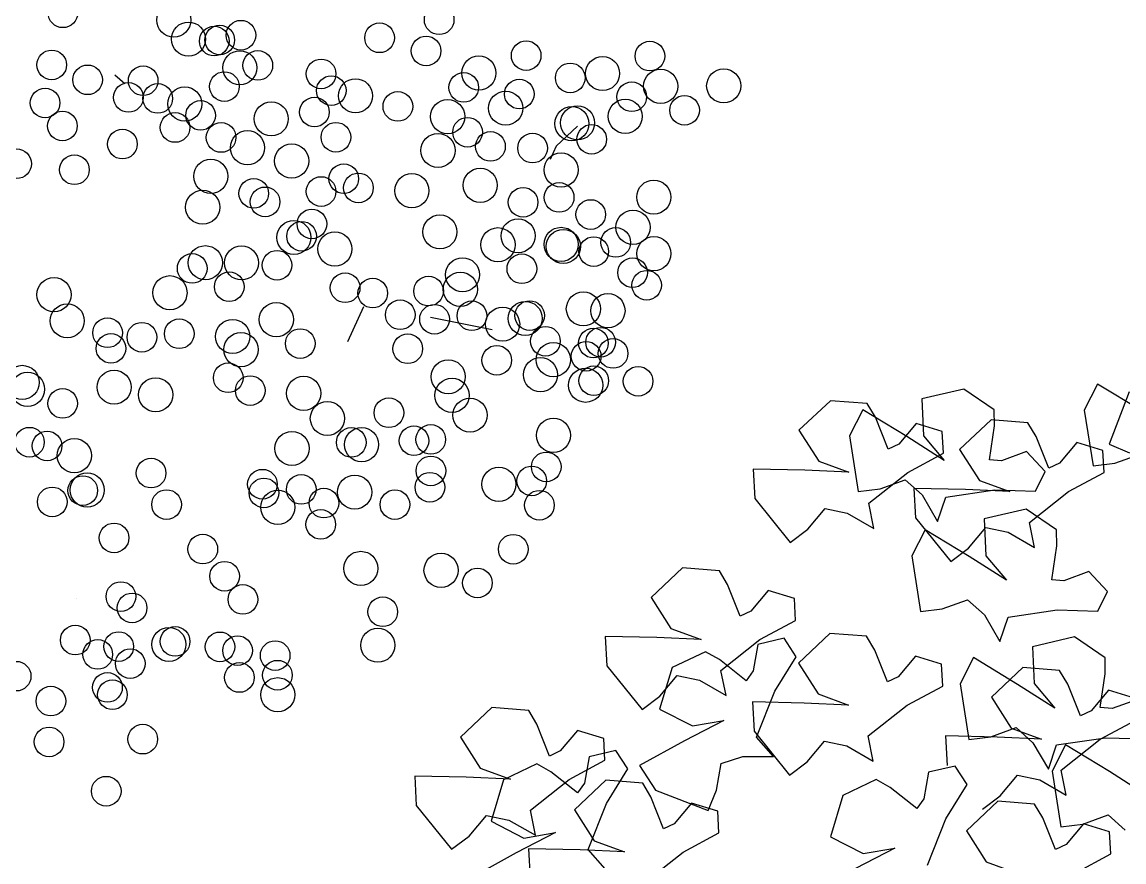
# Model space of a CAD drawing. Header units: millimetres. Extents: x 441061 to 442903, y 4515148 to 4515613.
# Drawn here: x 442388.6068 to 442388.8465, y 4515547.461 to 4515547.6437 of the extents above; entities that cross this region are included whole.
import ezdxf

# ---------------------------------------------------------------- set-up
doc = ezdxf.new("R2010")
doc.units = ezdxf.units.MM
doc.linetypes.add('CONTINUA', pattern=[0])
doc.layers.add('01_piscinas', color=254, linetype='Continuous')

# ---------------------------------------------------------------- blocks, each defined once
blk = doc.blocks.new('A$C21391103')
at = {"layer": '01_piscinas'}
for p, q in [((162.9243, 96.0004), (162.9417, 95.9855)), ((163.3298, 95.5366), (163.3575, 95.5976)), ((163.4738, 95.5787), (163.5811, 95.5575)), ((164.6346, 95.4626), (164.6114, 95.4171)), ((164.7114, 95.4161), (164.6346, 95.4626)), ((164.4017, 95.4539), (164.3285, 95.4367)), ((164.4547, 95.4175), (164.4017, 95.4539)), ((164.6897, 95.4493), (164.6546, 95.3578)), ((164.1696, 95.4337), (164.1147, 95.3822)), ((164.2336, 95.4287), (164.1696, 95.4337)), ((164.2478, 95.4048), (164.2336, 95.4287)), ((164.3285, 95.4367), (164.3316, 95.3728)), ((164.2257, 95.4178), (164.2025, 95.3723)), ((164.3024, 95.3713), (164.2257, 95.4178)), ((164.2698, 95.3496), (164.2478, 95.4048)), ((164.4492, 95.4003), (164.3944, 95.3488)), ((164.5133, 95.3953), (164.4492, 95.4003)), ((164.455, 95.3897), (164.4547, 95.4175)), ((164.6114, 95.4171), (164.6267, 95.3203)), ((164.1147, 95.3822), (164.1494, 95.3284)), ((164.3186, 95.3941), (164.2885, 95.3582)), ((164.3641, 95.3803), (164.3186, 95.3941)), ((164.4465, 95.3309), (164.455, 95.3897)), ((164.5275, 95.3714), (164.5133, 95.3953)), ((164.2025, 95.3723), (164.2178, 95.2755)), ((164.3673, 95.3299), (164.3024, 95.3713)), ((164.3316, 95.3728), (164.3673, 95.3299)), ((164.3661, 95.3421), (164.3641, 95.3803)), ((164.5495, 95.3162), (164.5275, 95.3714)), ((164.2885, 95.3582), (164.2698, 95.3496)), ((164.3944, 95.3488), (164.4291, 95.295)), ((164.511, 95.345), (164.467, 95.329)), ((164.5435, 95.3104), (164.511, 95.345)), ((164.5983, 95.3607), (164.5682, 95.3248)), ((164.6438, 95.3469), (164.5983, 95.3607)), ((164.6458, 95.3088), (164.6438, 95.3469)), ((164.6546, 95.3578), (164.6899, 95.3428)), ((164.1494, 95.3284), (164.2018, 95.3091)), ((164.304, 95.3087), (164.3661, 95.3421)), ((164.467, 95.329), (164.4465, 95.3309)), ((164.5682, 95.3248), (164.5495, 95.3162)), ((164.6267, 95.3203), (164.6648, 95.3249)), ((164.6648, 95.3249), (164.7088, 95.3409)), ((164.0351, 95.3144), (164.0378, 95.2634)), ((164.1249, 95.3126), (164.0351, 95.3144)), ((164.2018, 95.3091), (164.1249, 95.3126)), ((164.2364, 95.2553), (164.304, 95.3087)), ((164.5262, 95.2763), (164.5435, 95.3104)), ((164.5837, 95.2754), (164.6458, 95.3088)), ((164.2559, 95.2802), (164.2998, 95.2962)), ((164.2998, 95.2962), (164.3293, 95.2698)), ((164.4291, 95.295), (164.4815, 95.2757)), ((164.2178, 95.2755), (164.2559, 95.2802)), ((164.3148, 95.2811), (164.3175, 95.23)), ((164.4045, 95.2792), (164.3148, 95.2811)), ((164.3293, 95.2698), (164.3561, 95.2237)), ((164.3561, 95.2237), (164.3705, 95.266)), ((164.3705, 95.266), (164.4557, 95.2784)), ((164.4815, 95.2757), (164.4045, 95.2792)), ((164.4557, 95.2784), (164.5262, 95.2763)), ((164.5161, 95.2219), (164.5837, 95.2754)), ((164.0378, 95.2634), (164.0995, 95.1872)), ((164.2452, 95.2115), (164.2364, 95.2553)), ((164.1301, 95.2103), (164.1602, 95.2462)), ((164.1602, 95.2462), (164.1989, 95.238)), ((164.1989, 95.238), (164.2452, 95.2115)), ((164.3175, 95.23), (164.3791, 95.1539)), ((164.5102, 95.2452), (164.437, 95.2279)), ((164.437, 95.2279), (164.4401, 95.164)), ((164.5632, 95.2088), (164.5102, 95.2452)), ((164.0995, 95.1872), (164.1301, 95.2103)), ((164.3342, 95.2091), (164.311, 95.1636)), ((164.4109, 95.1626), (164.3342, 95.2091)), ((164.4098, 95.1769), (164.4399, 95.2128)), ((164.4399, 95.2128), (164.4786, 95.2047)), ((164.5249, 95.1781), (164.5161, 95.2219)), ((164.5635, 95.181), (164.5632, 95.2088)), ((164.4786, 95.2047), (164.5249, 95.1781)), ((164.3791, 95.1539), (164.4098, 95.1769)), ((164.5549, 95.1222), (164.5635, 95.181)), ((164.311, 95.1636), (164.3263, 95.0668)), ((164.4758, 95.1212), (164.4109, 95.1626)), ((164.4401, 95.164), (164.4758, 95.1212)), ((163.9123, 95.1429), (163.8575, 95.0914)), ((163.9763, 95.1379), (163.9123, 95.1429)), ((163.9905, 95.114), (163.9763, 95.1379)), ((164.6195, 95.1363), (164.5755, 95.1203)), ((164.652, 95.1016), (164.6195, 95.1363)), ((164.0125, 95.0588), (163.9905, 95.114)), ((164.5755, 95.1203), (164.5549, 95.1222)), ((164.0613, 95.1033), (164.0313, 95.0674)), ((164.1068, 95.0895), (164.0613, 95.1033)), ((164.6347, 95.0676), (164.652, 95.1016)), ((162.8582, 95.089), (162.8582, 95.089)), ((163.8575, 95.0914), (163.8921, 95.0376)), ((164.1088, 95.0513), (164.1068, 95.0895)), ((164.3643, 95.0714), (164.4083, 95.0874)), ((164.4083, 95.0874), (164.4378, 95.0611)), ((164.0313, 95.0674), (164.0125, 95.0588)), ((164.3263, 95.0668), (164.3643, 95.0714)), ((164.4378, 95.0611), (164.4646, 95.0149)), ((164.4646, 95.0149), (164.4789, 95.0573)), ((164.4789, 95.0573), (164.5642, 95.0697)), ((164.5642, 95.0697), (164.6347, 95.0676)), ((163.8921, 95.0376), (163.9445, 95.0183)), ((164.0468, 95.0179), (164.1088, 95.0513)), ((163.7778, 95.0236), (163.7805, 94.9726)), ((163.8676, 95.0218), (163.7778, 95.0236)), ((163.9445, 95.0183), (163.8676, 95.0218)), ((163.9791, 94.9645), (164.0468, 95.0179)), ((164.0893, 95.0203), (164.043, 95.0095)), ((164.1101, 94.9883), (164.0893, 95.0203)), ((164.1686, 95.0288), (164.1138, 94.9773)), ((164.2326, 95.0238), (164.1686, 95.0288)), ((164.2468, 94.9998), (164.2326, 95.0238)), ((164.5945, 95.0227), (164.5213, 95.0055)), ((164.6475, 94.9864), (164.5945, 95.0227)), ((164.043, 95.0095), (164.0349, 94.9634)), ((164.2688, 94.9447), (164.2468, 94.9998)), ((164.5213, 95.0055), (164.5244, 94.9416)), ((163.9521, 94.997), (163.8941, 94.9693)), ((163.9763, 94.9833), (163.9521, 94.997)), ((164.0229, 94.9465), (163.9763, 94.9833)), ((164.073, 94.9283), (164.1101, 94.9883)), ((164.3176, 94.9892), (164.2876, 94.9533)), ((164.3631, 94.9754), (164.3176, 94.9892)), ((164.4184, 94.9867), (164.3952, 94.9411)), ((164.4952, 94.9401), (164.4184, 94.9867)), ((164.6478, 94.9585), (164.6475, 94.9864)), ((163.7805, 94.9726), (163.8422, 94.8965)), ((163.8941, 94.9693), (163.8724, 94.8972)), ((163.9879, 94.9207), (163.9791, 94.9645)), ((164.0349, 94.9634), (164.0229, 94.9465)), ((164.1138, 94.9773), (164.1484, 94.9235)), ((164.3651, 94.9372), (164.3631, 94.9754)), ((164.5045, 94.9695), (164.4497, 94.918)), ((164.5685, 94.9645), (164.5045, 94.9695)), ((164.5827, 94.9406), (164.5685, 94.9645)), ((163.8728, 94.9195), (163.9029, 94.9554)), ((163.9029, 94.9554), (163.9416, 94.9473)), ((163.9416, 94.9473), (163.9879, 94.9207)), ((164.2876, 94.9533), (164.2688, 94.9447)), ((164.3952, 94.9411), (164.4106, 94.8443)), ((164.5601, 94.8987), (164.4952, 94.9401)), ((164.5244, 94.9416), (164.5601, 94.8987)), ((164.6047, 94.8854), (164.5827, 94.9406)), ((164.6392, 94.8998), (164.6478, 94.9585)), ((164.0412, 94.8482), (164.073, 94.9283)), ((164.1484, 94.9235), (164.2008, 94.9042)), ((164.3031, 94.9038), (164.3651, 94.9372)), ((164.6535, 94.9299), (164.6234, 94.894)), ((164.699, 94.9161), (164.6535, 94.9299)), ((163.8422, 94.8965), (163.8728, 94.9195)), ((164.0341, 94.9095), (164.0368, 94.8585)), ((164.1239, 94.9076), (164.0341, 94.9095)), ((164.2008, 94.9042), (164.1239, 94.9076)), ((164.2354, 94.8504), (164.3031, 94.9038)), ((164.4497, 94.918), (164.4843, 94.8642)), ((164.7038, 94.9138), (164.6598, 94.8979)), ((163.5805, 94.8997), (163.5257, 94.8481)), ((163.6446, 94.8947), (163.5805, 94.8997)), ((163.6587, 94.8707), (163.6446, 94.8947)), ((163.8724, 94.8972), (163.9293, 94.868)), ((164.6234, 94.894), (164.6047, 94.8854)), ((164.6598, 94.8979), (164.6392, 94.8998)), ((163.6807, 94.8155), (163.6587, 94.8707)), ((163.9843, 94.8775), (163.9159, 94.842)), ((163.9293, 94.868), (163.9843, 94.8775)), ((164.4486, 94.849), (164.4926, 94.865)), ((164.4843, 94.8642), (164.5367, 94.8449)), ((164.4926, 94.865), (164.5221, 94.8386)), ((164.639, 94.8445), (164.701, 94.878)), ((163.5257, 94.8481), (163.5603, 94.7944)), ((163.7296, 94.86), (163.6995, 94.8242)), ((163.775, 94.8462), (163.7296, 94.86)), ((163.777, 94.8081), (163.775, 94.8462)), ((164.0368, 94.8585), (164.0985, 94.7823)), ((164.0707, 94.8147), (164.0412, 94.8482)), ((164.2442, 94.8066), (164.2354, 94.8504)), ((164.37, 94.8503), (164.3727, 94.7992)), ((164.4598, 94.8484), (164.37, 94.8503)), ((164.4106, 94.8443), (164.4486, 94.849)), ((164.5367, 94.8449), (164.4598, 94.8484)), ((164.5632, 94.8348), (164.6485, 94.8473)), ((164.5713, 94.7911), (164.639, 94.8445)), ((164.6485, 94.8473), (164.7189, 94.8451)), ((163.7961, 94.825), (163.7498, 94.8142)), ((163.8169, 94.793), (163.7961, 94.825)), ((163.9159, 94.842), (163.8373, 94.7988)), ((164.1291, 94.8054), (164.1592, 94.8413)), ((164.1592, 94.8413), (164.1979, 94.8331)), ((164.1979, 94.8331), (164.2442, 94.8066)), ((164.5221, 94.8386), (164.5489, 94.7925)), ((164.5489, 94.7925), (164.5632, 94.8348)), ((164.5786, 94.8348), (164.5554, 94.7892)), ((164.6554, 94.7883), (164.5786, 94.8348)), ((163.6995, 94.8242), (163.6807, 94.8155)), ((163.715, 94.7747), (163.777, 94.8081)), ((163.7498, 94.8142), (163.7417, 94.7681)), ((163.9797, 94.8022), (164.0173, 94.8145)), ((164.0173, 94.8145), (164.0707, 94.8147)), ((163.5603, 94.7944), (163.6127, 94.7751)), ((163.6589, 94.8017), (163.6009, 94.774)), ((163.6831, 94.7881), (163.6589, 94.8017)), ((163.7297, 94.7513), (163.6831, 94.7881)), ((163.7798, 94.733), (163.8169, 94.793)), ((163.8373, 94.7988), (163.8651, 94.7559)), ((163.9716, 94.7561), (163.9797, 94.8022)), ((164.0985, 94.7823), (164.1291, 94.8054)), ((164.3402, 94.7871), (164.3321, 94.741)), ((164.3865, 94.7979), (164.3402, 94.7871)), ((164.4073, 94.7658), (164.3865, 94.7979)), ((164.5554, 94.7892), (164.5708, 94.6924)), ((164.5801, 94.7473), (164.5713, 94.7911)), ((164.7203, 94.7468), (164.6554, 94.7883)), ((163.4461, 94.7804), (163.4487, 94.7294)), ((163.5358, 94.7785), (163.4461, 94.7804)), ((163.6127, 94.7751), (163.5358, 94.7785)), ((163.6009, 94.774), (163.5792, 94.702)), ((163.6474, 94.7213), (163.715, 94.7747)), ((163.7788, 94.7732), (163.724, 94.7216)), ((163.7417, 94.7681), (163.7297, 94.7513)), ((163.8429, 94.7681), (163.7788, 94.7732)), ((163.8571, 94.7442), (163.8429, 94.7681)), ((164.2493, 94.7746), (164.1913, 94.7469)), ((164.2736, 94.7609), (164.2493, 94.7746)), ((164.465, 94.7461), (164.4951, 94.782)), ((164.4951, 94.782), (164.5338, 94.7739)), ((164.5338, 94.7739), (164.5801, 94.7473)), ((163.8651, 94.7559), (163.9566, 94.7208)), ((163.9566, 94.7208), (163.9716, 94.7561)), ((164.3202, 94.7241), (164.2736, 94.7609)), ((164.3703, 94.7059), (164.4073, 94.7658)), ((163.4487, 94.7294), (163.5104, 94.6532)), ((163.748, 94.653), (163.7798, 94.733)), ((163.879, 94.689), (163.8571, 94.7442)), ((163.9279, 94.7335), (163.8978, 94.6977)), ((163.9734, 94.7197), (163.9279, 94.7335)), ((164.1913, 94.7469), (164.1696, 94.6748)), ((164.3321, 94.741), (164.3202, 94.7241)), ((164.4609, 94.7369), (164.4061, 94.6853)), ((164.4344, 94.7231), (164.465, 94.7461)), ((164.525, 94.7319), (164.4609, 94.7369)), ((164.5391, 94.7079), (164.525, 94.7319)), ((163.541, 94.6763), (163.5711, 94.7121)), ((163.5711, 94.7121), (163.6098, 94.704)), ((163.6561, 94.6775), (163.6474, 94.7213)), ((163.724, 94.7216), (163.7587, 94.6678)), ((163.9754, 94.6816), (163.9734, 94.7197)), ((164.6088, 94.6971), (164.6528, 94.7131)), ((164.6528, 94.7131), (164.6823, 94.6867)), ((163.5792, 94.702), (163.6361, 94.6728)), ((163.6098, 94.704), (163.6561, 94.6775)), ((163.8978, 94.6977), (163.879, 94.689)), ((164.3384, 94.6258), (164.3703, 94.7059)), ((164.5611, 94.6527), (164.5391, 94.7079)), ((164.5708, 94.6924), (164.6088, 94.6971)), ((164.61, 94.6972), (164.5799, 94.6614)), ((164.6554, 94.6834), (164.61, 94.6972)), ((163.5104, 94.6532), (163.541, 94.6763)), ((163.6911, 94.6822), (163.6227, 94.6468)), ((163.6361, 94.6728), (163.6911, 94.6822)), ((163.9133, 94.6482), (163.9754, 94.6816)), ((164.1696, 94.6748), (164.2265, 94.6456)), ((164.4061, 94.6853), (164.4407, 94.6316)), ((164.6574, 94.6453), (164.6554, 94.6834)), ((163.6444, 94.6539), (163.6471, 94.6028)), ((163.7341, 94.652), (163.6444, 94.6539)), ((163.7775, 94.6194), (163.748, 94.653)), ((163.7587, 94.6678), (163.811, 94.6485)), ((164.2815, 94.655), (164.2132, 94.6196)), ((164.2265, 94.6456), (164.2815, 94.655)), ((164.5799, 94.6614), (164.5611, 94.6527)), ((163.6227, 94.6468), (163.5441, 94.6035)), ((163.811, 94.6485), (163.7341, 94.652)), ((163.8457, 94.5948), (163.9133, 94.6482)), ((164.5954, 94.6119), (164.6574, 94.6453)), ((164.4407, 94.6316), (164.4931, 94.6123))]:
    blk.add_line(p, q, dxfattribs=at)
blk.add_lwpolyline([(163.7294, 95.9112), (163.6922, 95.8764), (163.6922, 95.8764), (163.6817, 95.8535)], dxfattribs=at)
for centre, radius in [((162.8339, 96.1085), 0.0258), ((163.0269, 96.0959), 0.0297), ((163.4887, 96.0964), 0.0258), ((163.0525, 96.0627), 0.0297), ((163.1438, 96.0696), 0.0258), ((163.385, 96.065), 0.0258), ((163.0973, 96.0594), 0.0258), ((163.1069, 96.0612), 0.0258), ((163.4659, 96.0421), 0.0258), ((163.6401, 96.034), 0.0258), ((163.8554, 96.0332), 0.0258), ((162.8144, 96.0178), 0.0258), ((163.1418, 96.0129), 0.0297), ((163.1731, 96.017), 0.0258), ((163.5578, 96.0037), 0.0297), ((162.877, 95.9919), 0.0258), ((162.9736, 95.9903), 0.0258), ((163.2833, 96.0022), 0.0258), ((163.7168, 95.9953), 0.0258), ((163.7731, 96.0029), 0.0297), ((163.115, 95.9802), 0.0258), ((163.301, 95.9731), 0.0258), ((163.5314, 95.9787), 0.0258), ((163.8741, 95.9806), 0.0297), ((163.9839, 95.9813), 0.0297), ((162.8029, 95.9516), 0.0258), ((162.948, 95.9613), 0.0258), ((162.999, 95.9596), 0.0258), ((163.046, 95.9499), 0.0297), ((163.3431, 95.9641), 0.0297), ((163.6282, 95.9672), 0.0258), ((163.8239, 95.9625), 0.0258), ((163.2717, 95.9359), 0.0258), ((163.4168, 95.9457), 0.0258), ((163.5035, 95.9279), 0.0297), ((163.6044, 95.9426), 0.0297), ((163.8125, 95.9284), 0.0297), ((163.9157, 95.9389), 0.0258), ((162.8331, 95.9116), 0.0258), ((163.0736, 95.9301), 0.0258), ((163.1965, 95.924), 0.0297), ((163.7196, 95.9156), 0.0297), ((163.7295, 95.917), 0.0297), ((163.0291, 95.909), 0.0258), ((163.3091, 95.8921), 0.0258), ((163.5381, 95.9008), 0.0258), ((162.9375, 95.8802), 0.0258), ((163.1092, 95.8916), 0.0258), ((163.1551, 95.8738), 0.0297), ((163.4867, 95.869), 0.0297), ((163.578, 95.876), 0.0258), ((163.6513, 95.8732), 0.0258), ((163.7541, 95.8884), 0.0258), ((163.232, 95.8507), 0.0297), ((162.7533, 95.8459), 0.0258), ((162.8539, 95.8355), 0.0258), ((163.7009, 95.8351), 0.0297), ((163.0913, 95.8241), 0.0297), ((163.3227, 95.8199), 0.0258), ((163.2833, 95.7976), 0.0258), ((163.3482, 95.8038), 0.0258), ((163.4412, 95.799), 0.0297), ((163.5602, 95.8084), 0.0297), ((163.166, 95.7944), 0.0258), ((163.1858, 95.7796), 0.0258), ((163.6348, 95.7788), 0.0258), ((163.6975, 95.7873), 0.0258), ((163.8621, 95.7878), 0.0297), ((163.0771, 95.7702), 0.0297), ((163.2672, 95.7411), 0.0258), ((163.7524, 95.7576), 0.0258), ((163.826, 95.7353), 0.0297), ((163.2359, 95.7177), 0.0297), ((163.2494, 95.7197), 0.0258), ((163.49, 95.7273), 0.0297), ((163.6261, 95.7205), 0.0297), ((163.3072, 95.6976), 0.0297), ((163.591, 95.705), 0.0297), ((163.7009, 95.7056), 0.0297), ((163.7047, 95.7021), 0.0297), ((163.796, 95.709), 0.0258), ((163.7577, 95.693), 0.0258), ((163.8624, 95.6895), 0.0297), ((163.0589, 95.6638), 0.0258), ((163.0818, 95.6737), 0.0297), ((163.1447, 95.6734), 0.0297), ((163.2065, 95.6693), 0.0258), ((163.6326, 95.6633), 0.0258), ((163.5294, 95.6528), 0.0297), ((163.8253, 95.6564), 0.0258), ((163.0202, 95.6215), 0.0297), ((163.1234, 95.632), 0.0258), ((163.3251, 95.6301), 0.0258), ((163.4703, 95.6243), 0.0258), ((163.5256, 95.6274), 0.0297), ((163.8498, 95.6346), 0.0258), ((162.8185, 95.6181), 0.0297), ((163.373, 95.6208), 0.0258), ((163.7397, 95.5934), 0.0297), ((163.7824, 95.5902), 0.0297), ((162.8415, 95.5726), 0.0297), ((163.2054, 95.5747), 0.0297), ((163.4209, 95.5831), 0.0258), ((163.4806, 95.5753), 0.0258), ((163.5456, 95.5815), 0.0258), ((163.5991, 95.5668), 0.0297), ((163.6385, 95.5767), 0.0297), ((163.6462, 95.5817), 0.0258), ((162.9117, 95.5518), 0.0258), ((163.0364, 95.5502), 0.0258), ((163.1293, 95.5454), 0.0297), ((162.9714, 95.544), 0.0258), ((163.247, 95.533), 0.0258), ((163.6737, 95.5371), 0.0258), ((163.7571, 95.534), 0.0258), ((163.7697, 95.5353), 0.0258), ((162.9176, 95.5247), 0.0258), ((163.1438, 95.5225), 0.0297), ((163.434, 95.5241), 0.0258), ((163.6874, 95.505), 0.0297), ((163.7445, 95.5109), 0.0258), ((163.7913, 95.5159), 0.0258), ((163.5889, 95.5039), 0.0258), ((163.1216, 95.4735), 0.0258), ((163.5045, 95.4753), 0.0297), ((163.665, 95.4789), 0.0297), ((162.7631, 95.4655), 0.0297), ((162.7724, 95.4535), 0.0297), ((162.923, 95.4572), 0.0297), ((163.1599, 95.4512), 0.0258), ((163.7436, 95.4605), 0.0297), ((163.7578, 95.4685), 0.0258), ((163.8349, 95.4674), 0.0258), ((162.9953, 95.444), 0.0297), ((163.2529, 95.4465), 0.0297), ((163.5111, 95.4429), 0.0297), ((162.8335, 95.429), 0.0258), ((163.2942, 95.4028), 0.0297), ((163.4013, 95.4127), 0.0258), ((163.5424, 95.4085), 0.0297), ((163.6876, 95.3734), 0.0297), ((162.7757, 95.3615), 0.0258), ((163.3358, 95.3611), 0.0258), ((163.3537, 95.3572), 0.0297), ((163.4449, 95.3641), 0.0258), ((163.4741, 95.3662), 0.0258), ((162.8064, 95.3549), 0.0258), ((162.8539, 95.3381), 0.0297), ((163.2326, 95.3506), 0.0297), ((163.675, 95.3185), 0.0258), ((162.9874, 95.3077), 0.0258), ((163.4743, 95.3115), 0.0258), ((162.8762, 95.2782), 0.0297), ((163.1812, 95.2884), 0.0258), ((163.2487, 95.2793), 0.0258), ((163.3417, 95.2746), 0.0297), ((163.4726, 95.283), 0.0258), ((163.5926, 95.2882), 0.0297), ((163.6497, 95.2941), 0.0258), ((162.8685, 95.2773), 0.0258), ((163.1838, 95.2732), 0.0258), ((162.8154, 95.2575), 0.0258), ((163.0144, 95.2529), 0.0258), ((163.2079, 95.2482), 0.0297), ((163.2882, 95.2555), 0.0258), ((163.4118, 95.2528), 0.0258), ((163.6631, 95.2517), 0.0258), ((163.2826, 95.2185), 0.0258), ((162.9229, 95.1949), 0.0258), ((163.0774, 95.1754), 0.0258), ((163.6176, 95.1752), 0.0258), ((163.3524, 95.1419), 0.0297), ((163.1154, 95.1282), 0.0258), ((163.492, 95.1385), 0.0297), ((163.5552, 95.1165), 0.0258), ((162.9349, 95.0929), 0.0258), ((163.1471, 95.088), 0.0258), ((162.9543, 95.0731), 0.0258), ((163.3906, 95.0664), 0.0258), ((162.8555, 95.0172), 0.0258), ((163.0184, 95.0096), 0.0297), ((163.0292, 95.0149), 0.0258), ((163.3819, 95.0082), 0.0297), ((162.8945, 94.9923), 0.0258), ((162.931, 95.0058), 0.0258), ((163.1073, 95.0054), 0.0258), ((163.1379, 94.9988), 0.0258), ((162.9511, 94.9762), 0.0258), ((163.2033, 94.9903), 0.0258), ((162.7526, 94.9544), 0.0258), ((163.2073, 94.9561), 0.0258), ((162.9115, 94.9349), 0.0258), ((163.141, 94.9521), 0.0258), ((162.9201, 94.9222), 0.0258), ((163.2078, 94.9221), 0.0297), ((162.813, 94.9111), 0.0258), ((162.8098, 94.84), 0.0258), ((162.9728, 94.8448), 0.0258), ((162.9093, 94.7543), 0.0258)]:
    blk.add_circle(centre, radius, dxfattribs=at)

msp = doc.modelspace()

# ---------------------------------------------------------------- block references
at = {"layer": '01_piscinas', "color": 6, "linetype": 'CONTINUA', "xscale": 0.125, "yscale": 0.125, "zscale": 0.125}
msp.add_blockref('A$C21391103', (442368.26149, 4515535.63213), dxfattribs=at)

doc.saveas('drawing.dxf')
